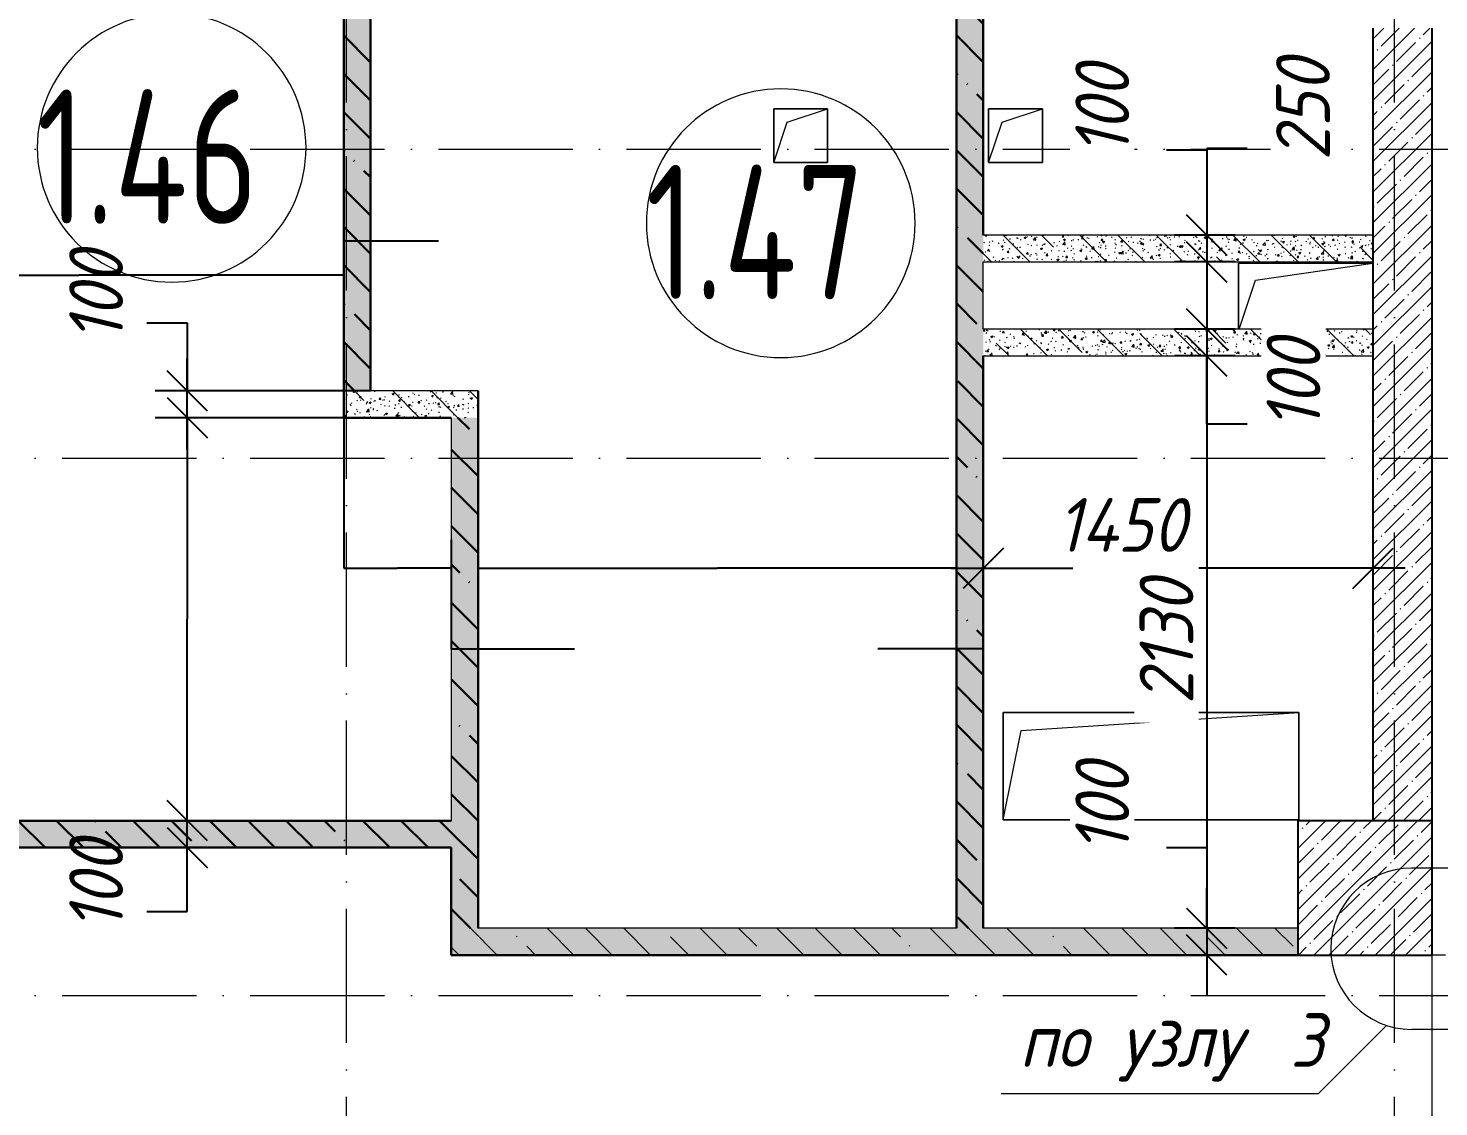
# Model space of a CAD drawing. Header units: millimetres. Extents: x 12986 to 523328, y -9759 to 30092.
# Drawn here: x 141473 to 146722, y 14585 to 18600 of the extents above; entities that cross this region are included whole.
import ezdxf

# ---------------------------------------------------------------- set-up
doc = ezdxf.new("R2010")
doc.units = ezdxf.units.MM
doc.linetypes.add('50_200_ШТРИХ_1Т_ш5_п1_п1_', pattern=[700, 500, -100, 0, -100])
for name, color, linetype, lineweight in [('0) ПГП', 1, 'Continuous', 30), ('4) ПГП красный расчет', 12, 'Continuous', 30), ('A-ANNO-DIMS', 7, 'Continuous', 9), ('A-AREA-IDEN', 7, 'Continuous', 9), ('A-DETL-2', 7, 'Continuous', 5), ('A-FLOR', 7, 'Continuous', 9), ('A-GENM', 7, 'Continuous', 9), ('A-WALL-1', 7, 'Continuous', 25), ('A-WALL-6', 18, 'Continuous', 13), ('A-WALL-PATT-1', 7, 'Continuous', 5), ('A-WALL-PATT-4', 250, 'Continuous', 5), ('G-ANNO-TEXT', 7, 'Continuous', 9), ('S-COLS', 7, 'Continuous', 9), ('S-COLS-1', 7, 'Continuous', 5), ('S-COLS-2', 7, 'Continuous', 25), ('Оси-2', 7, '50_200_ШТРИХ_1Т_ш5_п1_п1_', 9)]:
    doc.layers.add(name, color=color, linetype=linetype, lineweight=lineweight)
doc.styles.add('ISOCPEUR_I_3', font='isocpeui.ttf', dxfattribs={"width": 0.9, "height": 200})
doc.styles.add('СПДС', font='ГОСТ тип А.ttf', dxfattribs={"width": 0.9})
doc.dimstyles.new('ISO-2_0_0_9К_СРЕДНИЙ_1', dxfattribs={"dimscale": 304.8, "dimtxt": 199.196235, "dimasz": 0.492126, "dimexe": 0.393701, "dimexo": 0, "dimgap": 0, "dimtad": 1, "dimdec": 0, "dimzin": 0, "dimdsep": 46, "dimtxsty": 'ISOCPEUR_I_3', "dimblk1": 'OBLIQUE', "dimblk2": 'OBLIQUE', "dimsah": 1, "dimcen": 0.09, "dimdle": 0.393701, "dimazin": 0, "dimtfac": 1, "dimtdec": 4, "dimtix": 1, "dimtmove": 2, "dimatfit": 3, "dimfxl": 1, "dimtvp": 1, "dimtolj": 1, "dimtzin": 0, "dimarcsym": 2})
doc.dimstyles.new('ISO-2_0_0_9К_СРЕДНИЙ_6', dxfattribs={"dimscale": 304.8, "dimtxt": 199.196235, "dimasz": 0.492126, "dimexe": 0.393701, "dimexo": 0, "dimgap": 0, "dimtad": 1, "dimdec": 0, "dimzin": 0, "dimdsep": 46, "dimtxsty": 'ISOCPEUR_I_3', "dimblk1": 'OBLIQUE', "dimblk2": 'OBLIQUE', "dimsah": 1, "dimcen": 0.09, "dimdle": 0.393701, "dimazin": 0, "dimtfac": 1, "dimtdec": 4, "dimtix": 1, "dimtmove": 1, "dimatfit": 3, "dimfxl": 1, "dimtvp": 1, "dimtolj": 1, "dimtzin": 0, "dimarcsym": 2})
doc.dimstyles.new('ISO-2_0_0_9К_СРЕДНИЙ_ФОН', dxfattribs={"dimscale": 304.8, "dimtxt": 199.196235, "dimasz": 0.492126, "dimexe": 0.393701, "dimexo": 0, "dimgap": 0.164042, "dimtad": 1, "dimdec": 0, "dimdsep": 46, "dimtxsty": 'ISOCPEUR_I_3', "dimblk1": 'OBLIQUE', "dimblk2": 'OBLIQUE', "dimsah": 1, "dimcen": 0.09, "dimdle": 0.393701, "dimazin": 0, "dimtfac": 1, "dimtdec": 4, "dimtix": 1, "dimtmove": 1, "dimatfit": 3, "dimfxl": 1, "dimtvp": 1, "dimtfill": 1, "dimtolj": 1, "dimtzin": 0, "dimarcsym": 2})
doc.dimstyles.new('ISO-2_0_0_9К_СРЕДНИЙ_ФОН_1', dxfattribs={"dimscale": 304.8, "dimtxt": 199.196235, "dimasz": 0.492126, "dimexe": 0.393701, "dimexo": 0, "dimgap": 0.164042, "dimtad": 1, "dimdec": 0, "dimdsep": 46, "dimtxsty": 'ISOCPEUR_I_3', "dimblk1": 'OBLIQUE', "dimblk2": 'OBLIQUE', "dimsah": 1, "dimcen": 0.09, "dimdle": 0.393701, "dimazin": 0, "dimtfac": 1, "dimtdec": 4, "dimtix": 1, "dimtmove": 0, "dimatfit": 3, "dimfxl": 1, "dimtvp": 1, "dimtfill": 1, "dimtolj": 1, "dimtzin": 0, "dimarcsym": 2})
doc.dimstyles.get("Standard").update_dxf_attribs({"dimtxt": 0.18, "dimasz": 0.18, "dimexe": 0.18, "dimexo": 0.0625, "dimgap": 0.09, "dimtad": 0, "dimtih": 1, "dimtoh": 1, "dimdec": 4, "dimzin": 0, "dimdsep": 46, "dimtxsty": 'Standard', "dimcen": 0.09, "dimadec": 0, "dimazin": 0, "dimtfac": 1, "dimtdec": 4, "dimtofl": 0, "dimtmove": 0, "dimatfit": 3, "dimfxl": 1, "dimtolj": 1, "dimtzin": 0, "dimarcsym": 0})
pattern_1 = [(50, (61996.893, 0), (72.873764, -6.37607), [7.62, -83.82]), (355, (61996.89, 0), (-14.09699, 76.422444), [6.096, -67.056]), (100.451, (62002.966, -0.53), (58.776964, 70.04687), [6.476, -71.236]), (46.184, (61996.89, 20.32), (108.43142, -16.81745), [11.43, -125.73]), (96.636, (62005.93, 18.92), (94.961, 98.97089), [9.714, -106.854]), (351.184, (61996.89, 20.32), (94.96227, 98.97018), [9.144, -100.584]), (21, (62007.053, 15.24), (60.64565, -40.906537), [7.62, -83.82]), (326, (62007.05, 15.24), (24.72083, 73.67493), [6.096, -67.056]), (71.451, (62012.11, 11.83), (85.36689, 32.768737), [6.476, -71.236]), (37.5, (61996.893, 0), (1.235525, 33.8224325), [3.353, -62.89, 3.353, -64.719, -67.31]), (37.5, (61996.893, 0), (1.235525, 33.8224325), [-134.315, 3.353, -63.957]), (7.5, (61996.893, 0), (26.728146, 40.07255), [3.353, -35.458, 3.353, -61.366, -25.654]), (7.5, (61996.893, 0), (26.728146, 40.07255), [-103.53, 3.353, -22.301]), (327.5, (61974.236, 0), (54.2363175, -2.292117), [3.353, -22.047, 3.353, -75.895, -105.156]), (327.5, (61974.236, 0), (54.2363175, -2.292117), [-104.648, 3.353, -101.803]), (317.5, (61964.076, 0), (59.25158, 10.17014), [3.353, -29.667, 3.353, -49.276, -74.676]), (317.5, (61964.076, 0), (59.25158, 10.17014), [-85.649, 3.353, -71.323])]
pattern_2 = [(135, (61996.9, 0), (-142.5612, -142.5612), []), (135, (62139.46, 0), (-142.5612, -142.5612), [252.016, -50.403, 3.353, -47.05])]

# ---------------------------------------------------------------- blocks, each defined once
blk = doc.blocks.new('BSC_Колонна _Прямоугольная - 500х500-23287078-АР1_Кладочный план 1 этажа')
at = {"layer": 'S-COLS-1'}
h = blk.add_hatch(dxfattribs=at)
h.set_pattern_fill('FP_24', color=256, style=0, pattern_type=2)
h.set_pattern_definition([(45, (-84450, -15400), (-57.02463, 57.02463), []), (45, (-84392.975, -15400), (-57.02463, 57.02463), [100.806, -20.161, 3.353, -16.808])])
h.paths.add_polyline_path([(-250, -250), (250, -250), (250, 250), (-250, 250)], flags=0)
at = {"layer": 'S-COLS-2'}
for p, q in [((250, 250), (-250, 250)), ((-250, 250), (-250, -250)), ((250, -250), (250, 250)), ((-250, -250), (250, -250))]:
    blk.add_line(p, q, dxfattribs=at)
blk = doc.blocks.new('AR_Отверстие прямоугольное _в плите_ - AR_Отверстие прямоугольное _в плите_-24482608-АР1_Кладочный план 1 этажа')
at = {"layer": 'A-GENM'}
for p, q in [((550, 200), (-550, 200)), ((-550, 200), (-550, -200)), ((-483.3, 133.3), (550, 200)), ((550, -200), (550, 200)), ((-550, -200), (-483.3, 133.3)), ((-550, -200), (550, -200))]:
    blk.add_line(p, q, dxfattribs=at)
blk = doc.blocks.new('AR_Отверстие прямоугольное _в плите_ - AR_Отверстие прямоугольное _в плите_-V73-АР1_Кладочный план 1 этажа')
at = {"layer": 'A-GENM'}
for p, q in [((250, 125), (-250, 125)), ((-250, 125), (-250, -120)), ((-187.5, 62.5), (250, 125)), ((-248.3, -120), (-187.5, 62.5))]:
    blk.add_line(p, q, dxfattribs=at)
blk = doc.blocks.new('AR_Отверстие прямоугольное _в плите_ - AR_Отверстие прямоугольное _в плите_-V40-АР1_Кладочный план 1 этажа')
at = {"layer": 'A-GENM'}
for p, q in [((100, 100), (-100, 100)), ((-100, 100), (-100, -100)), ((-50, 50), (100, 100)), ((100, -100), (100, 100)), ((-100, -100), (-50, 50)), ((-100, -100), (100, -100))]:
    blk.add_line(p, q, dxfattribs=at)
blk = doc.blocks.new('DIMBLOCK442-АР1_Кладочный план 1 этажа')
at = {"layer": 'A-ANNO-DIMS', "color": 0, "lineweight": -2, "transparency": 16777216}
for p, q in [((142646.9, 17149.9), (142646.9, 16589.7)), ((143046.9, 16695.9), (143046.9, 16589.7)), ((142647.1, 16589.9), (142846.3, 16589.9)), ((143046.7, 16589.9), (142847.5, 16589.9))]:
    blk.add_line(p, q, dxfattribs=at)
at = {"layer": 'A-ANNO-DIMS', "color": 0, "transparency": 16777216}
for points in [[(142647.1, 16589.9), (142647.1, 16589.8), (142646.9, 16589.9)], [(143046.7, 16589.9), (143046.7, 16589.8), (143046.9, 16589.9)]]:
    blk.add_solid(points, dxfattribs=at)
at = {"layer": 'Defpoints', "color": 0, "transparency": 16777216}
for p in [(142646.9, 17150), (143046.9, 16695.9), (143046.9, 16589.9)]:
    blk.add_point(p, dxfattribs=at)
at = {"layer": 'A-ANNO-DIMS', "color": 0, "transparency": 16777216, "insert": (142846.9, 16589.9), "char_height": 0.18, "width": 473.474, "attachment_point": 5}
blk.add_mtext('\\A1;400.0000', dxfattribs=at)
blk = doc.blocks.new('DIMBLOCK443-АР1_Кладочный план 1 этажа')
at = {"layer": 'A-ANNO-DIMS', "color": 0, "lineweight": -2, "transparency": 16777216}
for p, q in [((143046.9, 16695.9), (143046.9, 16289.1)), ((143146.9, 16695.9), (143146.9, 16289.1)), ((143047.1, 16289.3), (143146.7, 16289.3)), ((143146.9, 16289.3), (143505.6, 16289.3))]:
    blk.add_line(p, q, dxfattribs=at)
at = {"layer": 'A-ANNO-DIMS', "color": 0, "transparency": 16777216}
for points in [[(143047.1, 16289.3), (143047.1, 16289.3), (143046.9, 16289.3)], [(143146.7, 16289.3), (143146.7, 16289.3), (143146.9, 16289.3)]]:
    blk.add_solid(points, dxfattribs=at)
at = {"layer": 'Defpoints', "color": 0, "transparency": 16777216}
for p in [(143046.9, 16695.9), (143146.9, 16695.9), (143146.9, 16289.3)]:
    blk.add_point(p, dxfattribs=at)
at = {"layer": 'A-ANNO-DIMS', "color": 0, "transparency": 16777216, "insert": (143301.7, 16289.4), "char_height": 0.18, "width": 409.118, "attachment_point": 1, "line_spacing_factor": 1.149209}
blk.add_mtext('\\A1;100.0000', dxfattribs=at)
blk = doc.blocks.new('DIMBLOCK444-АР1_Кладочный план 1 этажа')
at = {"layer": 'A-ANNO-DIMS', "color": 0, "lineweight": -2, "transparency": 16777216}
for p, q in [((143146.9, 16695.9), (143146.9, 16589.7)), ((144926.9, 16695.9), (144926.9, 16589.7)), ((143147.1, 16589.9), (144036.2, 16589.9)), ((144926.7, 16589.9), (144037.6, 16589.9))]:
    blk.add_line(p, q, dxfattribs=at)
at = {"layer": 'A-ANNO-DIMS', "color": 0, "transparency": 16777216}
for points in [[(143147.1, 16589.9), (143147.1, 16589.8), (143146.9, 16589.9)], [(144926.7, 16589.9), (144926.7, 16589.8), (144926.9, 16589.9)]]:
    blk.add_solid(points, dxfattribs=at)
at = {"layer": 'Defpoints', "color": 0, "transparency": 16777216}
for p in [(143146.9, 16695.9), (144926.9, 16695.9), (144926.9, 16589.9)]:
    blk.add_point(p, dxfattribs=at)
at = {"layer": 'A-ANNO-DIMS', "color": 0, "transparency": 16777216, "insert": (144036.9, 16589.9), "char_height": 0.18, "width": 560.814, "attachment_point": 5}
blk.add_mtext('\\A1;1780.0000', dxfattribs=at)
blk = doc.blocks.new('DIMBLOCK445-АР1_Кладочный план 1 этажа')
at = {"layer": 'A-ANNO-DIMS', "color": 0, "lineweight": -2, "transparency": 16777216}
for p, q in [((144926.9, 16695.9), (144926.9, 16289.1)), ((145026.9, 16695.9), (145026.9, 16289.1)), ((144926.9, 16289.3), (144634.1, 16289.3)), ((145026.7, 16289.3), (144927.1, 16289.3))]:
    blk.add_line(p, q, dxfattribs=at)
at = {"layer": 'A-ANNO-DIMS', "color": 0, "transparency": 16777216}
for points in [[(144927.1, 16289.3), (144927.1, 16289.3), (144926.9, 16289.3)], [(145026.7, 16289.3), (145026.7, 16289.3), (145026.9, 16289.3)]]:
    blk.add_solid(points, dxfattribs=at)
at = {"layer": 'Defpoints', "color": 0, "transparency": 16777216}
for p in [(144926.9, 16695.9), (145026.9, 16695.9), (145026.9, 16289.3)]:
    blk.add_point(p, dxfattribs=at)
at = {"layer": 'A-ANNO-DIMS', "color": 0, "transparency": 16777216, "insert": (144429, 16289.4), "char_height": 0.18, "width": 409.118, "attachment_point": 1, "line_spacing_factor": 1.149209}
blk.add_mtext('\\A1;100.0000', dxfattribs=at)
blk = doc.blocks.new('_Oblique')
at = {"color": 0, "linetype": 'ByBlock', "lineweight": -2}
blk.add_line((-0.5, -0.5), (0.5, 0.5), dxfattribs=at)
blk = doc.blocks.new('DIMBLOCK446-АР1_Кладочный план 1 этажа')
at = {"layer": 'A-ANNO-DIMS', "color": 0, "lineweight": -2, "transparency": 16777216}
for p, q in [((145026.9, 16695.9), (145026.9, 16469.9)), ((146476.9, 16695.9), (146476.9, 16469.9)), ((144906.9, 16589.9), (145360, 16589.9)), ((146596.9, 16589.9), (145820.8, 16589.9))]:
    blk.add_line(p, q, dxfattribs=at)
at = {"layer": 'Defpoints', "color": 0, "transparency": 16777216}
for p in [(145026.9, 16695.9), (146476.9, 16695.9), (146476.9, 16589.9)]:
    blk.add_point(p, dxfattribs=at)
at = {"layer": 'A-ANNO-DIMS', "color": 0, "lineweight": -2, "transparency": 16777216, "xscale": 150, "yscale": 150, "zscale": 150, "rotation": 180}
blk.add_blockref('_Oblique', (145026.9, 16589.9), dxfattribs=at)
at = {"layer": 'A-ANNO-DIMS', "color": 0, "lineweight": -2, "transparency": 16777216, "xscale": 150, "yscale": 150, "zscale": 150}
blk.add_blockref('_Oblique', (146476.9, 16589.9), dxfattribs=at)
at = {"layer": 'A-ANNO-DIMS', "color": 0, "transparency": 16777216, "insert": (145300.8, 16851.1), "char_height": 200, "width": 579.201, "attachment_point": 1, "line_spacing_factor": 1.149209, "style": 'ISOCPEUR_I_3'}
blk.add_mtext('\\A1;1450', dxfattribs=at)
blk = doc.blocks.new('DIMBLOCK456-АР1_Кладочный план 1 этажа')
at = {"layer": 'A-ANNO-DIMS', "color": 0, "lineweight": -2, "transparency": 16777216}
for p, q in [((140676.9, 17787.1), (140676.9, 17680.9)), ((142646.9, 17787.1), (142646.9, 17680.9)), ((140677.1, 17681.1), (141661.1, 17681.1)), ((142646.7, 17681.1), (141662.7, 17681.1))]:
    blk.add_line(p, q, dxfattribs=at)
at = {"layer": 'A-ANNO-DIMS', "color": 0, "transparency": 16777216}
for points in [[(140677.1, 17681.1), (140677.1, 17681.1), (140676.9, 17681.1)], [(142646.7, 17681.1), (142646.7, 17681.1), (142646.9, 17681.1)]]:
    blk.add_solid(points, dxfattribs=at)
at = {"layer": 'Defpoints', "color": 0, "transparency": 16777216}
for p in [(140676.9, 17787.2), (142646.9, 17787.2), (142646.9, 17681.1)]:
    blk.add_point(p, dxfattribs=at)
at = {"layer": 'A-ANNO-DIMS', "color": 0, "transparency": 16777216, "insert": (141661.9, 17681.1), "char_height": 0.18, "width": 560.814, "attachment_point": 5}
blk.add_mtext('\\A1;1969.9999', dxfattribs=at)
blk = doc.blocks.new('DIMBLOCK457-АР1_Кладочный план 1 этажа')
at = {"layer": 'A-ANNO-DIMS', "color": 0, "lineweight": -2, "transparency": 16777216}
for p, q in [((142646.9, 17787.2), (142646.9, 17809.3)), ((142647.1, 17809.1), (142746.7, 17809.1)), ((142746.9, 17787.2), (142746.9, 17809.3)), ((142746.9, 17809.1), (142999.8, 17809.1))]:
    blk.add_line(p, q, dxfattribs=at)
at = {"layer": 'A-ANNO-DIMS', "color": 0, "transparency": 16777216}
for points in [[(142647.1, 17809.1), (142647.1, 17809), (142646.9, 17809.1)], [(142746.7, 17809.1), (142746.7, 17809), (142746.9, 17809.1)]]:
    blk.add_solid(points, dxfattribs=at)
at = {"layer": 'Defpoints', "color": 0, "transparency": 16777216}
for p in [(142746.9, 17809.1), (142646.9, 17787.2), (142746.9, 17787.2)]:
    blk.add_point(p, dxfattribs=at)
at = {"layer": 'A-ANNO-DIMS', "color": 0, "transparency": 16777216, "insert": (142795.9, 17809.2), "char_height": 0.18, "width": 409.118, "attachment_point": 1, "line_spacing_factor": 1.149209}
blk.add_mtext('\\A1;100.0000', dxfattribs=at)
blk = doc.blocks.new('DIMBLOCK618-АР1_Кладочный план 1 этажа')
at = {"layer": 'A-ANNO-DIMS', "color": 0, "lineweight": -2, "transparency": 16777216}
for p, q in [((145708.6, 18147.1), (145858.6, 18147.1)), ((145858.6, 18147.1), (145858.6, 17830)), ((145858.6, 17950), (145858.6, 17610)), ((145964.7, 17830), (145738.6, 17830)), ((145964.7, 17730), (145738.6, 17730))]:
    blk.add_line(p, q, dxfattribs=at)
at = {"layer": 'Defpoints', "color": 0, "transparency": 16777216}
for p in [(145964.7, 17830), (145858.6, 17730), (145964.7, 17730)]:
    blk.add_point(p, dxfattribs=at)
at = {"layer": 'A-ANNO-DIMS', "color": 0, "lineweight": -2, "transparency": 16777216, "xscale": 150, "yscale": 150, "zscale": 150}
for p, rotation in [((145858.6, 17830), 90), ((145858.6, 17730), 270)]:
    blk.add_blockref('_Oblique', p, dxfattribs=dict(at, rotation=rotation))
at = {"layer": 'A-ANNO-DIMS', "color": 0, "transparency": 16777216, "insert": (145369.5, 18125.9), "char_height": 200, "width": 409.118, "attachment_point": 1, "rotation": 90, "line_spacing_factor": 1.149209, "style": 'ISOCPEUR_I_3', "bg_fill": 3, "box_fill_scale": 1.1, "bg_fill_color": 256, "bg_fill_true_color": 13158600, "bg_fill_transparency": 0}
blk.add_mtext('\\A1;100', dxfattribs=at)
blk = doc.blocks.new('DIMBLOCK619-АР1_Кладочный план 1 этажа')
at = {"layer": 'A-ANNO-DIMS', "color": 0, "lineweight": -2, "transparency": 16777216}
for p, q in [((146008.6, 18151.7), (145858.6, 18151.7)), ((145858.6, 18151.7), (145858.6, 17730)), ((145858.6, 17850), (145858.6, 17360)), ((145964.7, 17730), (145738.6, 17730)), ((145964.7, 17480), (145738.6, 17480))]:
    blk.add_line(p, q, dxfattribs=at)
at = {"layer": 'Defpoints', "color": 0, "transparency": 16777216}
for p in [(145964.7, 17730), (145858.6, 17480), (145964.7, 17480)]:
    blk.add_point(p, dxfattribs=at)
at = {"layer": 'A-ANNO-DIMS', "color": 0, "lineweight": -2, "transparency": 16777216, "xscale": 150, "yscale": 150, "zscale": 150}
for p, rotation in [((145858.6, 17730), 90), ((145858.6, 17480), 270)]:
    blk.add_blockref('_Oblique', p, dxfattribs=dict(at, rotation=rotation))
at = {"layer": 'A-ANNO-DIMS', "color": 0, "transparency": 16777216, "insert": (146116.5, 18107.5), "char_height": 200, "width": 455.087, "attachment_point": 1, "rotation": 90, "line_spacing_factor": 1.149209, "style": 'ISOCPEUR_I_3', "bg_fill": 3, "box_fill_scale": 1.1, "bg_fill_color": 256, "bg_fill_true_color": 13158600, "bg_fill_transparency": 0}
blk.add_mtext('\\A1;250', dxfattribs=at)
blk = doc.blocks.new('DIMBLOCK620-АР1_Кладочный план 1 этажа')
at = {"layer": 'A-ANNO-DIMS', "color": 0, "lineweight": -2, "transparency": 16777216}
for p, q in [((145858.6, 17600), (145858.6, 17260)), ((145964.7, 17480), (145738.6, 17480)), ((145964.7, 17380), (145738.6, 17380)), ((145858.6, 17126.2), (145858.6, 17380)), ((146008.6, 17126.2), (145858.6, 17126.2))]:
    blk.add_line(p, q, dxfattribs=at)
at = {"layer": 'Defpoints', "color": 0, "transparency": 16777216}
for p in [(145964.7, 17480), (145858.6, 17380), (145964.7, 17380)]:
    blk.add_point(p, dxfattribs=at)
at = {"layer": 'A-ANNO-DIMS', "color": 0, "lineweight": -2, "transparency": 16777216, "xscale": 150, "yscale": 150, "zscale": 150}
for p, rotation in [((145858.6, 17480), 90), ((145858.6, 17380), 270)]:
    blk.add_blockref('_Oblique', p, dxfattribs=dict(at, rotation=rotation))
at = {"layer": 'A-ANNO-DIMS', "color": 0, "transparency": 16777216, "insert": (146081.2, 17105), "char_height": 200, "width": 409.118, "attachment_point": 1, "rotation": 90, "line_spacing_factor": 1.149209, "style": 'ISOCPEUR_I_3', "bg_fill": 3, "box_fill_scale": 1.1, "bg_fill_color": 256, "bg_fill_true_color": 13158600, "bg_fill_transparency": 0}
blk.add_mtext('\\A1;100', dxfattribs=at)
blk = doc.blocks.new('DIMBLOCK621-АР1_Кладочный план 1 этажа')
at = {"layer": 'A-ANNO-DIMS', "color": 0, "lineweight": -2, "transparency": 16777216}
for p, q in [((145858.6, 17500), (145858.6, 15130)), ((145964.7, 17380), (145738.6, 17380)), ((145964.7, 15250), (145738.6, 15250))]:
    blk.add_line(p, q, dxfattribs=at)
at = {"layer": 'Defpoints', "color": 0, "transparency": 16777216}
for p in [(145964.7, 17380), (145858.6, 15250), (145964.7, 15250)]:
    blk.add_point(p, dxfattribs=at)
at = {"layer": 'A-ANNO-DIMS', "color": 0, "lineweight": -2, "transparency": 16777216, "xscale": 150, "yscale": 150, "zscale": 150}
for p, rotation in [((145858.6, 17380), 90), ((145858.6, 15250), 270)]:
    blk.add_blockref('_Oblique', p, dxfattribs=dict(at, rotation=rotation))
at = {"layer": 'A-ANNO-DIMS', "color": 0, "transparency": 16777216, "insert": (145708.6, 16315), "char_height": 200, "width": 560.814, "attachment_point": 5, "rotation": 90, "style": 'ISOCPEUR_I_3', "bg_fill": 3, "box_fill_scale": 1.1, "bg_fill_color": 256, "bg_fill_true_color": 13158600, "bg_fill_transparency": 0}
blk.add_mtext('\\A1;2130', dxfattribs=at)
blk = doc.blocks.new('DIMBLOCK622-АР1_Кладочный план 1 этажа')
at = {"layer": 'A-ANNO-DIMS', "color": 0, "lineweight": -2, "transparency": 16777216}
for p, q in [((145708.6, 15550.1), (145858.6, 15550.1)), ((145858.6, 15550.1), (145858.6, 15550)), ((145858.6, 15250), (145858.6, 15400)), ((145964.7, 15250), (145738.6, 15250)), ((145858.6, 15250), (145858.6, 15150)), ((145964.7, 15150), (145738.6, 15150)), ((145858.6, 15150), (145858.6, 15000))]:
    blk.add_line(p, q, dxfattribs=at)
at = {"layer": 'Defpoints', "color": 0, "transparency": 16777216}
for p in [(145964.7, 15250), (145858.6, 15150), (145964.7, 15150)]:
    blk.add_point(p, dxfattribs=at)
at = {"layer": 'A-ANNO-DIMS', "color": 0, "lineweight": -2, "transparency": 16777216, "xscale": 150, "yscale": 150, "zscale": 150}
for p, rotation in [((145858.6, 15250), 270), ((145858.6, 15150), 90)]:
    blk.add_blockref('_Oblique', p, dxfattribs=dict(at, rotation=rotation))
at = {"layer": 'A-ANNO-DIMS', "color": 0, "transparency": 16777216, "insert": (145369.5, 15528.9), "char_height": 200, "width": 409.118, "attachment_point": 1, "rotation": 90, "line_spacing_factor": 1.149209, "style": 'ISOCPEUR_I_3', "bg_fill": 3, "box_fill_scale": 1.1, "bg_fill_color": 256, "bg_fill_true_color": 13158600, "bg_fill_transparency": 0}
blk.add_mtext('\\A1;100', dxfattribs=at)
blk = doc.blocks.new('DIMBLOCK623-АР1_Кладочный план 1 этажа')
at = {"layer": 'A-ANNO-DIMS', "color": 0, "lineweight": -2, "transparency": 16777216}
for p, q in [((142064.8, 15430), (142064.8, 15770)), ((141958.8, 15650), (142184.8, 15650)), ((141958.8, 15550), (142184.8, 15550)), ((142064.8, 15311.9), (142064.8, 15550)), ((141914.8, 15311.9), (142064.8, 15311.9))]:
    blk.add_line(p, q, dxfattribs=at)
at = {"layer": 'Defpoints', "color": 0, "transparency": 16777216}
for p in [(141958.8, 15650), (142064.8, 15650), (141958.8, 15550)]:
    blk.add_point(p, dxfattribs=at)
at = {"layer": 'A-ANNO-DIMS', "color": 0, "lineweight": -2, "transparency": 16777216, "xscale": 150, "yscale": 150, "zscale": 150}
for p, rotation in [((142064.8, 15650), 90), ((142064.8, 15550), 270)]:
    blk.add_blockref('_Oblique', p, dxfattribs=dict(at, rotation=rotation))
at = {"layer": 'A-ANNO-DIMS', "color": 0, "transparency": 16777216, "insert": (141625.6, 15240.7), "char_height": 200, "width": 409.118, "attachment_point": 1, "rotation": 90, "line_spacing_factor": 1.149209, "style": 'ISOCPEUR_I_3'}
blk.add_mtext('\\A1;100', dxfattribs=at)
blk = doc.blocks.new('DIMBLOCK624-АР1_Кладочный план 1 этажа')
at = {"layer": 'A-ANNO-DIMS', "color": 0, "lineweight": -2, "transparency": 16777216}
for p, q in [((142646.8, 17150), (142064.7, 17150)), ((142064.8, 17149.8), (142064.8, 16400.2)), ((142064.8, 15650.2), (142064.8, 16399.8)), ((141958.8, 15650), (142065, 15650))]:
    blk.add_line(p, q, dxfattribs=at)
at = {"layer": 'A-ANNO-DIMS', "color": 0, "transparency": 16777216}
for points in [[(142064.8, 17149.8), (142064.9, 17149.8), (142064.8, 17150)], [(142064.8, 15650.2), (142064.9, 15650.2), (142064.8, 15650)]]:
    blk.add_solid(points, dxfattribs=at)
at = {"layer": 'Defpoints', "color": 0, "transparency": 16777216}
for p in [(142064.8, 17150), (142646.9, 17150), (141958.8, 15650)]:
    blk.add_point(p, dxfattribs=at)
at = {"layer": 'A-ANNO-DIMS', "color": 0, "transparency": 16777216, "insert": (142064.8, 16400), "char_height": 0.18, "width": 560.814, "attachment_point": 5}
blk.add_mtext('\\A1;1499.9998', dxfattribs=at)
blk = doc.blocks.new('DIMBLOCK625-АР1_Кладочный план 1 этажа')
at = {"layer": 'A-ANNO-DIMS', "color": 0, "lineweight": -2, "transparency": 16777216}
for p, q in [((141914.8, 17503.4), (142064.8, 17503.4)), ((142064.8, 17503.4), (142064.8, 17250)), ((142064.8, 17030), (142064.8, 17370)), ((142746.9, 17250), (141944.8, 17250)), ((142646.9, 17150), (141944.8, 17150))]:
    blk.add_line(p, q, dxfattribs=at)
at = {"layer": 'Defpoints', "color": 0, "transparency": 16777216}
for p in [(142064.8, 17250), (142746.9, 17250), (142646.9, 17150)]:
    blk.add_point(p, dxfattribs=at)
at = {"layer": 'A-ANNO-DIMS', "color": 0, "lineweight": -2, "transparency": 16777216, "xscale": 150, "yscale": 150, "zscale": 150}
for p, rotation in [((142064.8, 17250), 90), ((142064.8, 17150), 270)]:
    blk.add_blockref('_Oblique', p, dxfattribs=dict(at, rotation=rotation))
at = {"layer": 'A-ANNO-DIMS', "color": 0, "transparency": 16777216, "insert": (141625.6, 17432.1), "char_height": 200, "width": 409.118, "attachment_point": 1, "rotation": 90, "line_spacing_factor": 1.149209, "style": 'ISOCPEUR_I_3'}
blk.add_mtext('\\A1;100', dxfattribs=at)
blk = doc.blocks.new('Марка_Помещения - Номер-25198446-Объем проектирования 1 этажа')
at = {"layer": 'A-AREA-IDEN'}
for start, end in [(360, 180), (180, 360)]:
    blk.add_arc((0, 0), 2.5, start, end, dxfattribs=at)

msp = doc.modelspace()

# ---------------------------------------------------------------- hatches: boundary and pattern name
at = {"layer": '0) ПГП'}
h = msp.add_hatch(dxfattribs=at)
h.set_pattern_fill('FP_16', color=256, style=0, pattern_type=2)
h.set_pattern_definition(pattern_1)
h.paths.add_polyline_path([(142746.89325, 17249.99982), (142746.89325, 20180), (142646.89325, 20180), (142646.89325, 17249.99982)], flags=0)
h = msp.add_hatch(dxfattribs=at)
h.set_pattern_fill('FP_17', color=256, style=0, pattern_type=2)
h.set_pattern_definition(pattern_2)
h.paths.add_polyline_path([(142746.89325, 17249.99982), (142746.89325, 20180), (142646.89325, 20180), (142646.89325, 17249.99982)], flags=0)
h = msp.add_hatch(dxfattribs=at)
h.set_pattern_fill('FP_16', color=256, style=0, pattern_type=2)
h.set_pattern_definition(pattern_1)
h.paths.add_polyline_path([(145026.89323, 15250.00007), (145026.89323, 20180), (144926.89323, 20180), (144926.89323, 15250.00007)], flags=0)
h = msp.add_hatch(dxfattribs=at)
h.set_pattern_fill('FP_17', color=256, style=0, pattern_type=2)
h.set_pattern_definition(pattern_2)
h.paths.add_polyline_path([(145026.89323, 15250.00007), (145026.89323, 20180), (144926.89323, 20180), (144926.89323, 15250.00007)], flags=0)
h = msp.add_hatch(dxfattribs=at)
h.set_pattern_fill('FP_16', color=256, style=0, pattern_type=2)
h.set_pattern_definition(pattern_1)
h.paths.add_polyline_path([(143146.89325, 15250.00007), (143146.89325, 17149.99982), (143046.89325, 17149.99982), (143046.89325, 15250.00007)], flags=0)
h = msp.add_hatch(dxfattribs=at)
h.set_pattern_fill('FP_17', color=256, style=0, pattern_type=2)
h.set_pattern_definition(pattern_2)
h.paths.add_polyline_path([(143146.89325, 15250.00007), (143146.89325, 17149.99982), (143046.89325, 17149.99982), (143046.89325, 15250.00007)], flags=0)
h = msp.add_hatch(dxfattribs=at)
h.set_pattern_fill('FP_16', color=256, style=0, pattern_type=2)
h.set_pattern_definition(pattern_1)
h.paths.add_polyline_path([(141076.89328, 15550.00004), (143046.89325, 15550.00004), (143046.89325, 15650.00004), (141076.89328, 15650.00004)], flags=0)
h = msp.add_hatch(dxfattribs=at)
h.set_pattern_fill('FP_17', color=256, style=0, pattern_type=2)
h.set_pattern_definition(pattern_2)
h.paths.add_polyline_path([(141076.89328, 15550.00004), (143046.89325, 15550.00004), (143046.89325, 15650.00004), (141076.89328, 15650.00004)], flags=0)
at = {"layer": 'A-WALL-PATT-1'}
h = msp.add_hatch(dxfattribs=at)
h.set_pattern_fill('FP_1', color=256, style=0, pattern_type=2)
h.set_pattern_definition([(45, (61996.89, 0), (-57.02463, 57.02463), []), (45, (62053.92, 0), (-57.02463, 57.02463), [100.806, -20.161, 3.353, -16.808])])
h.paths.add_polyline_path([(146476.89328, 15650.00007), (146696.89328, 15650.00007), (146696.89328, 18600.00001), (146476.89328, 18600.00001), (146476.89328, 17264.96045)], flags=0)
at = {"layer": 'A-WALL-PATT-4'}
h = msp.add_hatch(dxfattribs=at)
h.set_pattern_fill('FP_16', color=256, style=0, pattern_type=2)
h.set_pattern_definition(pattern_1)
h.paths.add_polyline_path([(145261.49297, 17729.99982), (146476.89328, 17729.99982), (146476.89328, 17829.99982), (145026.89323, 17829.99982), (145026.89323, 17729.99982)], flags=0)
h = msp.add_hatch(dxfattribs=at)
h.set_pattern_fill('FP_17', color=256, style=0, pattern_type=2)
h.set_pattern_definition(pattern_2)
h.paths.add_polyline_path([(145261.49297, 17729.99982), (146476.89328, 17729.99982), (146476.89328, 17829.99982), (145026.89323, 17829.99982), (145026.89323, 17729.99982)], flags=0)
h = msp.add_hatch(dxfattribs=at)
h.set_pattern_fill('FP_16', color=256, style=0, pattern_type=2)
h.set_pattern_definition(pattern_1)
h.paths.add_polyline_path([(145261.49297, 17379.99994), (146476.89328, 17379.99994), (146476.89328, 17479.99994), (145026.89323, 17479.99994), (145026.89323, 17379.99994)], flags=0)
h = msp.add_hatch(dxfattribs=at)
h.set_pattern_fill('FP_17', color=256, style=0, pattern_type=2)
h.set_pattern_definition(pattern_2)
h.paths.add_polyline_path([(145261.49297, 17379.99994), (146476.89328, 17379.99994), (146476.89328, 17479.99994), (145026.89323, 17479.99994), (145026.89323, 17379.99994)], flags=0)
h = msp.add_hatch(dxfattribs=at)
h.set_pattern_fill('FP_16', color=256, style=0, pattern_type=2)
h.set_pattern_definition(pattern_1)
h.paths.add_polyline_path([(143146.89325, 17149.99982), (143146.89325, 17249.99982), (142646.89325, 17249.99982), (142646.89325, 17149.99982), (143046.89325, 17149.99982)], flags=0)
h = msp.add_hatch(dxfattribs=at)
h.set_pattern_fill('FP_17', color=256, style=0, pattern_type=2)
h.set_pattern_definition(pattern_2)
h.paths.add_polyline_path([(143146.89325, 17149.99982), (143146.89325, 17249.99982), (142646.89325, 17249.99982), (142646.89325, 17149.99982), (143046.89325, 17149.99982)], flags=0)
h = msp.add_hatch(dxfattribs=at)
h.set_pattern_fill('FP_16', color=256, style=0, pattern_type=2)
h.set_pattern_definition(pattern_1)
h.paths.add_polyline_path([(143046.89325, 15150.00007), (146196.89328, 15150.00007), (146196.89328, 15250.00007), (143046.89325, 15250.00007)], flags=0)
h = msp.add_hatch(dxfattribs=at)
h.set_pattern_fill('FP_17', color=256, style=0, pattern_type=2)
h.set_pattern_definition(pattern_2)
h.paths.add_polyline_path([(143046.89325, 15150.00007), (146196.89328, 15150.00007), (146196.89328, 15250.00007), (143046.89325, 15250.00007)], flags=0)

# ---------------------------------------------------------------- linework, layer by layer
at = {"layer": '0) ПГП'}
for p, q in [((142646.89325, 20180), (142646.89325, 17149.99982)), ((145026.89323, 17829.99982), (145026.89323, 20180)), ((145026.89323, 15250.00007), (145026.89323, 17379.99994)), ((142646.89325, 17149.99982), (143046.89325, 17149.99982)), ((141076.89328, 15550.00004), (143046.89325, 15550.00004)), ((143046.89325, 15550.00004), (143046.89325, 15150.00007))]:
    msp.add_line(p, q, dxfattribs=at)
at = {"layer": '4) ПГП красный расчет'}
for p, q in [((144926.89323, 20180), (144926.89323, 15250.00007)), ((142746.89325, 17249.99982), (142746.89325, 19879.99987)), ((143146.89325, 15250.00007), (143146.89325, 17249.99982)), ((143046.89325, 15650.00004), (141076.89328, 15650.00004)), ((143046.89325, 15150.00007), (146196.89328, 15150.00007))]:
    msp.add_line(p, q, dxfattribs=at)
at = {"layer": 'A-DETL-2'}
for p, q in [((146820.45582, 15473.3887), (146620.45582, 15473.3887)), ((146273.1328, 14633.3887), (146527.4296, 14887.6855)), ((146820.45582, 14873.3887), (146620.45582, 14873.3887)), ((146273.1328, 14633.3887), (145093.1328, 14633.3887))]:
    msp.add_line(p, q, dxfattribs=at)
for start, end in [(90, 180), (180, 270)]:
    msp.add_arc((146620.45582, 15173.3887), 300, start, end, dxfattribs=at)
at = {"layer": 'A-FLOR'}
for p, q in [((144246.89323, 18299.99982), (144446.89323, 18299.99982)), ((144246.89323, 18099.99982), (144246.89323, 18299.99982)), ((144446.89323, 18299.99982), (144446.89323, 18099.99982)), ((145046.89323, 18299.99982), (145246.89323, 18299.99982)), ((145046.89323, 18099.99982), (145046.89323, 18299.99982)), ((145246.89323, 18299.99982), (145246.89323, 18099.99982)), ((144446.89323, 18099.99982), (144246.89323, 18099.99982)), ((145246.89323, 18099.99982), (145046.89323, 18099.99982)), ((145976.89327, 17724.99982), (146476.89327, 17724.99982)), ((145976.89327, 17479.99994), (145976.89327, 17724.99982)), ((145100.89324, 16053.00007), (146200.89324, 16053.00007)), ((145100.89324, 15653.00007), (145100.89324, 16053.00007)), ((146200.89324, 16053.00007), (146200.89324, 15653.00007)), ((146200.89324, 15653.00007), (145100.89324, 15653.00007)), ((146696.89328, 13600.00001), (146696.89328, 15150.00007)), ((146746.89328, 15150.00007), (146696.89328, 15150.00007))]:
    msp.add_line(p, q, dxfattribs=at)
at = {"layer": 'A-WALL-1'}
for p, q in [((146476.89328, 18600.00001), (146476.89328, 15650.00007)), ((146696.89328, 15650.00007), (146696.89328, 18600.00001))]:
    msp.add_line(p, q, dxfattribs=at)
at = {"layer": 'A-WALL-6'}
for p, q in [((146476.89328, 17829.99982), (145026.89323, 17829.99982)), ((145026.89323, 17729.99982), (146476.89328, 17729.99982)), ((145026.89323, 17479.99994), (145026.89323, 17729.99982)), ((146476.89328, 17479.99994), (145026.89323, 17479.99994)), ((145026.89323, 17379.99994), (146476.89328, 17379.99994)), ((143146.89325, 17249.99982), (142746.89325, 17249.99982)), ((143046.89325, 17149.99982), (143046.89325, 15650.00004)), ((144926.89323, 15250.00007), (143146.89325, 15250.00007)), ((146196.89328, 15250.00007), (145026.89323, 15250.00007))]:
    msp.add_line(p, q, dxfattribs=at)
at = {"layer": 'Оси-2'}
for p, q in [((142656.89325, -4080), (142656.89325, 28615.14604)), ((146556.89325, -4080), (146556.89325, 28636.94316)), ((57586.89328, 18150.00007), (187948.52131, 18150.00007)), ((57586.89328, 17000.00007), (187948.52131, 17000.00007)), ((57586.89328, 15000), (187948.52131, 15000))]:
    msp.add_line(p, q, dxfattribs=at)

# ---------------------------------------------------------------- block references
at = {"layer": 'A-AREA-IDEN', "xscale": 199.9999999999999, "yscale": 199.9999999999999, "zscale": 199.9999999999999}
for p in [(142006.61234, 18154.8118), (144273.30755, 17874.05948)]:
    msp.add_blockref('Марка_Помещения - Номер-25198446-Объем проектирования 1 этажа', p, dxfattribs=at)
at = {"layer": 'A-GENM'}
for name, p in [('AR_Отверстие прямоугольное _в плите_ - AR_Отверстие прямоугольное _в плите_-V40-АР1_Кладочный план 1 этажа', (144346.89323, 18199.99982)), ('AR_Отверстие прямоугольное _в плите_ - AR_Отверстие прямоугольное _в плите_-V40-АР1_Кладочный план 1 этажа', (145146.89323, 18199.99982)), ('AR_Отверстие прямоугольное _в плите_ - AR_Отверстие прямоугольное _в плите_-V73-АР1_Кладочный план 1 этажа', (146226.89327, 17599.99982)), ('AR_Отверстие прямоугольное _в плите_ - AR_Отверстие прямоугольное _в плите_-24482608-АР1_Кладочный план 1 этажа', (145650.89324, 15853.00007))]:
    msp.add_blockref(name, p, dxfattribs=at)
at = {"layer": 'S-COLS'}
msp.add_blockref('BSC_Колонна _Прямоугольная - 500х500-23287078-АР1_Кладочный план 1 этажа', (146446.89328, 15400.00007), dxfattribs=at)

# ---------------------------------------------------------------- texts
at = {"layer": 'A-AREA-IDEN', "char_height": 500, "width": 1255.442625, "attachment_point": 1, "style": 'СПДС'}
for s, insert in [('1.46', (141504.84605, 18371.93041)), ('1.47', (143771.54125, 18091.17809))]:
    msp.add_mtext(s, dxfattribs=dict(at, insert=insert))
at = {"layer": 'G-ANNO-TEXT', "char_height": 200, "attachment_point": 1, "style": 'ISOCPEUR_I_3'}
for s, insert, width in [('\\fISOCPEUR|b0|i1|c204|p34|;\\W.9; ', (145423.40822, 14933.7907), 137.0885625), (' 3', (146054.43947, 14933.7907), 295.8226875), ('по', (145161.47072, 14933.7907), 317.46825), ('узлу', (145536.51759, 14933.7907), 627.7213125)]:
    msp.add_mtext(s, dxfattribs=dict(at, insert=insert, width=width))

# ---------------------------------------------------------------- dimensions: what is measured, and where the dimension line sits
at = {"layer": 'A-ANNO-DIMS'}
for base, p1, p2, override, picture, middle in [((142064.84527, 17249.99982), (142646.89325, 17149.99982), (142746.89325, 17249.99982), {"dimpost": '<>', "dimfxl": 141.421356}, 'DIMBLOCK625-АР1_Кладочный план 1 этажа', (141936.88745, 17503.37302)), ((142064.84527, 15650.00004), (141958.77925, 15550.00004), (141958.77925, 15650.00004), {"dimpost": '<>', "dimfxl": 100}, 'DIMBLOCK623-АР1_Кладочный план 1 этажа', (141936.88745, 15311.94104))]:
    dim = msp.add_linear_dim(base=base, p1=p1, p2=p2, angle=90, dimstyle='ISO-2_0_0_9К_СРЕДНИЙ_6', override=override, dxfattribs=at)
    dim.commit()
    dim.dimension.update_dxf_attribs({"geometry": picture, "text_midpoint": middle, "dimtype": 160, "text_rotation": 90})
for base, p1, p2, picture, middle in [((142746.89325, 17809.07115), (142646.89325, 17787.17935), (142746.89325, 17787.17935), 'DIMBLOCK457-АР1_Кладочный план 1 этажа', (143000.43256, 17809.07115)), ((143146.89325, 16289.28327), (143046.89325, 16695.91672), (143146.89325, 16695.91672), 'DIMBLOCK443-АР1_Кладочный план 1 этажа', (143506.2198, 16289.28327)), ((145026.89323, 16289.28327), (144926.89323, 16695.91672), (145026.89323, 16695.91672), 'DIMBLOCK445-АР1_Кладочный план 1 этажа', (144633.526, 16289.28327))]:
    dim = msp.add_linear_dim(base=base, p1=p1, p2=p2, dimstyle='Standard', dxfattribs=at)
    dim.commit()
    dim.dimension.update_dxf_attribs({"geometry": picture, "text_midpoint": middle, "dimtype": 160})
for base, p1, p2, picture, middle in [((142646.89325, 17681.11333), (140676.89333, 17787.17935), (142646.89325, 17787.17935), 'DIMBLOCK456-АР1_Кладочный план 1 этажа', (141661.89329, 17681.11333)), ((143046.89325, 16589.8507), (142646.89325, 17149.99982), (143046.89325, 16695.91672), 'DIMBLOCK442-АР1_Кладочный план 1 этажа', (142846.89325, 16589.8507)), ((144926.89323, 16589.8507), (143146.89325, 16695.91672), (144926.89323, 16695.91672), 'DIMBLOCK444-АР1_Кладочный план 1 этажа', (144036.89324, 16589.8507))]:
    dim = msp.add_linear_dim(base=base, p1=p1, p2=p2, dimstyle='Standard', dxfattribs=at)
    dim.commit()
    dim.dimension.update_dxf_attribs({"geometry": picture, "text_midpoint": middle})
dim = msp.add_linear_dim(base=(142064.84527, 17149.99982), p1=(141958.77925, 15650.00004), p2=(142646.89325, 17149.99982), angle=90, dimstyle='Standard', dxfattribs=at)
dim.commit()
dim.dimension.update_dxf_attribs({"geometry": 'DIMBLOCK624-АР1_Кладочный план 1 этажа', "text_midpoint": (142064.84527, 16399.99993)})
dim = msp.add_linear_dim(base=(146476.89328, 16589.8507), p1=(145026.89323, 16695.91672), p2=(146476.89328, 16695.91672), dimstyle='ISO-2_0_0_9К_СРЕДНИЙ_1', override={"dimpost": '<>', "dimfxl": 1450.000053}, dxfattribs=at)
dim.commit()
dim.dimension.update_dxf_attribs({"geometry": 'DIMBLOCK446-АР1_Кладочный план 1 этажа', "text_midpoint": (145590.37368, 16717.80852), "dimtype": 160})

# ---------------------------------------------------------------- next in the draw order: dimensions: what is measured, and where the dimension line sits
dim = msp.add_linear_dim(base=(145858.64849, 17729.99982), p1=(145964.7145, 17829.99982), p2=(145964.7145, 17729.99982), angle=90, dimstyle='ISO-2_0_0_9К_СРЕДНИЙ_ФОН', override={"dimpost": '<>', "dimfxl": 100}, dxfattribs=at)
dim.commit()
dim.dimension.update_dxf_attribs({"geometry": 'DIMBLOCK618-АР1_Кладочный план 1 этажа', "text_midpoint": (145680.69067, 18147.12381), "dimtype": 160, "text_rotation": 90})

# ---------------------------------------------------------------- next in the draw order: dimensions: what is measured, and where the dimension line sits
dim = msp.add_linear_dim(base=(145858.64849, 17479.99994), p1=(145964.7145, 17729.99982), p2=(145964.7145, 17479.99994), angle=90, dimstyle='ISO-2_0_0_9К_СРЕДНИЙ_ФОН', override={"dimpost": '<>', "dimfxl": 249.999883}, dxfattribs=at)
dim.commit()
dim.dimension.update_dxf_attribs({"geometry": 'DIMBLOCK619-АР1_Кладочный план 1 этажа', "text_midpoint": (146157.59528, 18151.66349), "dimtype": 160, "text_rotation": 90})

# ---------------------------------------------------------------- next in the draw order: dimensions: what is measured, and where the dimension line sits
dim = msp.add_linear_dim(base=(145858.64849, 17379.99994), p1=(145964.7145, 17479.99994), p2=(145964.7145, 17379.99994), angle=90, dimstyle='ISO-2_0_0_9К_СРЕДНИЙ_ФОН', override={"dimpost": '<>', "dimfxl": 100}, dxfattribs=at)
dim.commit()
dim.dimension.update_dxf_attribs({"geometry": 'DIMBLOCK620-АР1_Кладочный план 1 этажа', "text_midpoint": (146157.59528, 17126.19845), "dimtype": 160, "text_rotation": 90})

# ---------------------------------------------------------------- next in the draw order: dimensions: what is measured, and where the dimension line sits
dim = msp.add_linear_dim(base=(145858.64849, 15250.00007), p1=(145964.7145, 17379.99994), p2=(145964.7145, 15250.00007), angle=90, dimstyle='ISO-2_0_0_9К_СРЕДНИЙ_ФОН_1', override={"dimpost": '<>', "dimfxl": 2129.99987}, dxfattribs=at)
dim.commit()
dim.dimension.update_dxf_attribs({"geometry": 'DIMBLOCK621-АР1_Кладочный план 1 этажа', "text_midpoint": (145708.64849, 16315.00001)})

# ---------------------------------------------------------------- next in the draw order: dimensions: what is measured, and where the dimension line sits
dim = msp.add_linear_dim(base=(145858.64849, 15150.00007), p1=(145964.7145, 15250.00007), p2=(145964.7145, 15150.00007), angle=90, dimstyle='ISO-2_0_0_9К_СРЕДНИЙ_ФОН', override={"dimpost": '<>', "dimfxl": 100}, dxfattribs=at)
dim.commit()
dim.dimension.update_dxf_attribs({"geometry": 'DIMBLOCK622-АР1_Кладочный план 1 этажа', "text_midpoint": (145680.69067, 15550.10701), "dimtype": 160, "text_rotation": 90})

doc.saveas('drawing.dxf')
